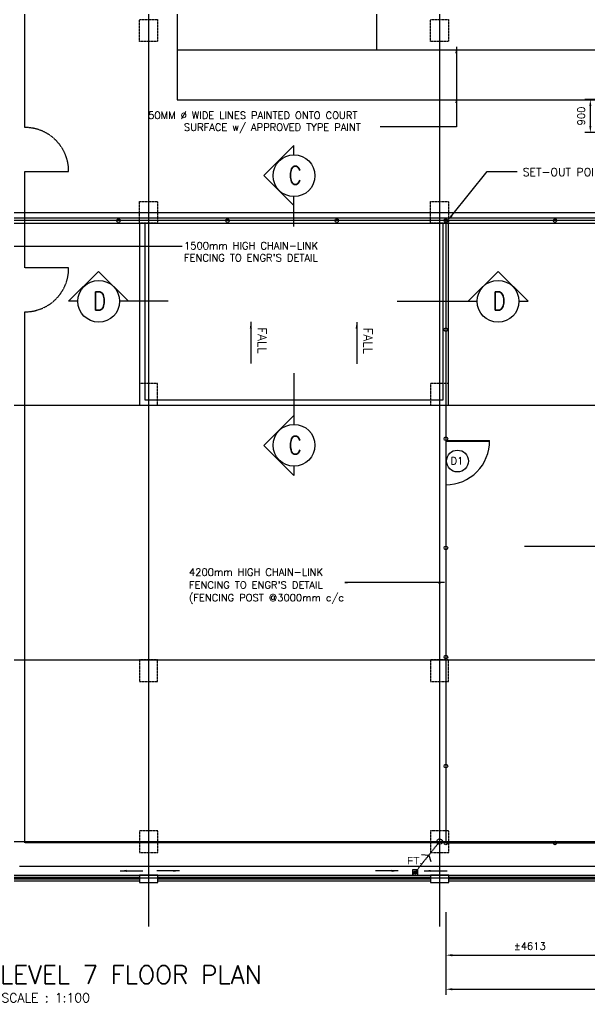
# Model space of a CAD drawing. Header units: millimetres. Extents: x -312260 to 194620, y -310600 to 21683.
# Drawn here: x 51773 to 67433, y -23639 to 3381 of the extents above; entities that cross this region are included whole.
import ezdxf

# ---------------------------------------------------------------- set-up
doc = ezdxf.new("R2010")
doc.units = ezdxf.units.MM
doc.header["$LTSCALE"] = 5
doc.header["$MEASUREMENT"] = 0
doc.header["$PDMODE"] = 3
for name, pattern in [('CENTER', [2, 1.25, -0.25, 0.25, -0.25]), ('DASHDOT2', [0.5, 0.25, -0.125, 0, -0.125]), ('DASHEDX2', [1.5, 1, -0.5]), ('HIDDEN2', [0.1875, 0.125, -0.0625])]:
    doc.linetypes.add(name, pattern=pattern)
for name, color, linetype in [('col', 7, 'Continuous'), ('DIM', 7, 'Continuous'), ('DR', 1, 'Continuous'), ('DRAIN', 5, 'Continuous'), ('DW-T', 7, 'Continuous'), ('extension', 7, 'Continuous'), ('FE', 1, 'Fencing'), ('FIX', 5, 'Continuous'), ('GRID', 9, 'CENTER'), ('LINE', 7, 'Continuous'), ('RAIL', 1, 'Continuous'), ('RWDP', 1, 'Continuous'), ('SPEC', 7, 'Continuous'), ('T35', 2, 'Continuous'), ('TEXT', 7, 'Continuous'), ('wall', 2, 'Continuous')]:
    doc.layers.add(name, color=color, linetype=linetype)
doc.styles.add('E', font='ROMANS.SHX', dxfattribs={"width": 0.9})
doc.styles.add('HELVL', font='HELVL.shx')
doc.styles.add('S100', font='ROMANS.shx', dxfattribs={"height": 200})
doc.linetypes.add('Fencing', pattern='A,3,-1.5,["/",Standard,S=1.8,R=0,X=-0.8,Y=-0.8],-1.5', length=6)
doc.dimstyles.new('S100', dxfattribs={"dimscale": 0, "dimtxt": 150, "dimasz": 175, "dimexe": 150, "dimexo": 150, "dimgap": 150, "dimtad": 1, "dimdec": 0, "dimzin": 0, "dimdsep": 46, "dimtxsty": 'S100', "dimcen": 0, "dimdle": 100, "dimclrd": 5, "dimclre": 5, "dimclrt": 1, "dimaunit": 1, "dimadec": 0, "dimazin": 0, "dimtfac": 1, "dimtdec": 0, "dimtofl": 0, "dimtmove": 1, "dimatfit": 3, "dimfxl": 1, "dimtolj": 1, "dimtzin": 0, "dimarcsym": 0})

# ---------------------------------------------------------------- blocks, each defined once
blk = doc.blocks.new('FT')
at = {"layer": 'FIX', "color": 6, "linetype": 'Continuous'}
for p, q in [((-102916, 3485), (-102974, 3542)), ((-102897, 3492), (-102966, 3561)), ((-102883, 3505), (-102953, 3575)), ((-102875, 3524), (-102934, 3583)), ((-102878, 3553), (-102905, 3580)), ((-102947, 3489), (-102969, 3511))]:
    blk.add_line(p, q, dxfattribs=at)
blk.add_lwpolyline([(-102849, 3609), (-102999, 3609), (-102999, 3459), (-102849, 3459)], close=True, dxfattribs=at)
blk.add_circle((-102924, 3534), 50, dxfattribs=at)
blk = doc.blocks.new('*D247')
at = {"layer": 'DEFPOINTS', "color": 0}
for p in [(63489, -21946), (96489, -21946), (96489, -23279)]:
    blk.add_point(p, dxfattribs=at)
at = {"layer": 'DIM', "color": 5, "lineweight": -2}
for p, q in [((63489, -22096), (63489, -23429)), ((96489, -22096), (96489, -23429)), ((63664, -23279), (96314, -23279))]:
    blk.add_line(p, q, dxfattribs=at)
at = {"layer": 'DIM', "color": 5}
for points in [[(63664, -23250), (63664, -23308), (63489, -23279)], [(96314, -23250), (96314, -23308), (96489, -23279)]]:
    blk.add_solid(points, dxfattribs=at)
at = {"layer": 'DIM', "color": 1, "insert": (79989, -23029), "char_height": 200, "attachment_point": 5, "style": 'S100'}
blk.add_mtext('\\A1;33000', dxfattribs=at)
blk = doc.blocks.new('*D249')
at = {"layer": 'DEFPOINTS', "color": 0}
for p in [(63489, -21010), (68104, -21010), (68104, -22343)]:
    blk.add_point(p, dxfattribs=at)
at = {"layer": 'DIM', "color": 5, "lineweight": -2}
for p, q in [((63489, -21160), (63489, -22493)), ((68104, -21160), (68104, -22493)), ((63664, -22343), (67929, -22343))]:
    blk.add_line(p, q, dxfattribs=at)
at = {"layer": 'DIM', "color": 5}
for points in [[(63664, -22314), (63664, -22373), (63489, -22343)], [(67929, -22314), (67929, -22373), (68104, -22343)]]:
    blk.add_solid(points, dxfattribs=at)
at = {"layer": 'DIM', "color": 1, "insert": (65796, -22093), "char_height": 200, "attachment_point": 5, "style": 'S100'}
blk.add_mtext('\\A1;%%P4613', dxfattribs=at)
blk = doc.blocks.new('FEN1')
at = {"layer": 'FE', "color": 2, "linetype": 'Continuous', "ltscale": 0.25}
blk.add_lwpolyline([(0, 0), (33000, 0), (33000, 17110), (0, 17110), (0, 0)], dxfattribs=at)
at = {"layer": 'wall'}
for centre in [(0, 17110), (0, 17110), (3000, 17110), (0, 14110), (0, 11110), (0, 8110), (0, 5110), (0, 2110), (0, 0), (3000, 0)]:
    blk.add_circle(centre, 50, dxfattribs=at)
blk = doc.blocks.new('*D36')
at = {"layer": 'DEFPOINTS', "color": 0}
for p in [(67914, 13051), (68419, 13051), (68419, 12151)]:
    blk.add_point(p, dxfattribs=at)
at = {"layer": 'DIM', "color": 5, "lineweight": -2}
for p, q in [((68269, 13051), (67764, 13051)), ((67914, 12326), (67914, 12876)), ((68269, 12151), (67764, 12151))]:
    blk.add_line(p, q, dxfattribs=at)
at = {"layer": 'DIM', "color": 5}
for points in [[(67885, 12876), (67943, 12876), (67914, 13051)], [(67885, 12326), (67943, 12326), (67914, 12151)]]:
    blk.add_solid(points, dxfattribs=at)
at = {"layer": 'DIM', "color": 1, "insert": (67664, 12601), "char_height": 200, "attachment_point": 5, "rotation": 90, "style": 'S100'}
blk.add_mtext('\\A1;900', dxfattribs=at)
blk = doc.blocks.new('*D57')
at = {"layer": 'DEFPOINTS', "color": 0}
for p in [(67891, 1181), (68419, 1181), (68419, 281)]:
    blk.add_point(p, dxfattribs=at)
at = {"layer": 'DIM', "color": 5, "lineweight": -2}
for p, q in [((68269, 1181), (67741, 1181)), ((67891, 456), (67891, 1006)), ((68269, 281), (67741, 281))]:
    blk.add_line(p, q, dxfattribs=at)
at = {"layer": 'DIM', "color": 5}
for points in [[(67862, 1006), (67920, 1006), (67891, 1181)], [(67862, 456), (67920, 456), (67891, 281)]]:
    blk.add_solid(points, dxfattribs=at)
at = {"layer": 'DIM', "color": 1, "insert": (67641, 731), "char_height": 200, "attachment_point": 5, "rotation": 90, "style": 'S100'}
blk.add_mtext('\\A1;900', dxfattribs=at)
blk = doc.blocks.new('FEN2')
at = {"layer": 'FE', "color": 2, "linetype": 'Continuous', "ltscale": 0.25}
blk.add_lwpolyline([(33000, 0), (0, 0), (0, 17595), (33000, 17595), (33000, 0)], dxfattribs=at)
at = {"layer": 'wall'}
for centre in [(3000, 0), (6000, 0), (9000, 0)]:
    blk.add_circle(centre, 50, dxfattribs=at)
blk = doc.blocks.new('11')
at = {"layer": 'DR', "color": 8, "linetype": 'DASHEDX2', "ltscale": 2}
blk.add_lwpolyline([(-54550, -12485), (-54550, 2116, 0.417757), (-53350, 3327), (-54550, 3327), (-54550, 5973), (-53350, 5973, 0.417146), (-54550, 7185), (-54550, 22220), (-21550, 22220), (-21550, 7184, 0.417757), (-22750, 5973), (-21550, 5973), (-21550, 3327), (-22750, 3327, 0.417757), (-21550, 2116), (-21550, -12485), (-54550, -12485)], format="xyb", dxfattribs=at)
blk = doc.blocks.new('COURT 2')
at = {"layer": 'extension', "color": 1}
for p, q in [((0, 0), (0, -10970)), ((0, 0), (23770, 0)), ((0, 0), (0, -10970)), ((11885, -10970), (11885, 0)), ((23770, 0), (23770, -10970)), ((0, -1370), (23770, -1370)), ((5485, -9600), (5485, -1370)), ((18285, -9600), (18285, -1370)), ((5485, -5485), (18285, -5485)), ((0, -9600), (23770, -9600)), ((0, -10970), (23770, -10970))]:
    blk.add_line(p, q, dxfattribs=at)
at = {"layer": 'LINE', "color": 5, "linetype": 'Continuous'}
for p, q in [((11885, 587), (11885, 1178.6)), ((12180.8, 900), (11589.2, 900)), ((11885, -11557), (11885, -12148.6)), ((12180.8, -11870), (11589.2, -11870))]:
    blk.add_line(p, q, dxfattribs=at)
at = {"layer": 'LINE'}
for centre in [(11885, 900), (11885, -11870)]:
    blk.add_circle(centre, 112.5, dxfattribs=at)
at = {"layer": 'DIM'}
for base, p1, p2, picture, middle in [((11379.8, 900), (11885, 0), (11885, 900), '*D36', (11129.8, 450)), ((11356.7, -10970), (11885, -11870), (11885, -10970), '*D57', (11106.7, -11420))]:
    dim = blk.add_linear_dim(base=base, p1=p1, p2=p2, angle=90, dimstyle='S100', override={"dimscale": 1}, dxfattribs=at)
    dim.commit()
    dim.dimension.update_dxf_attribs({"geometry": picture, "text_midpoint": middle, "insert": (-56534.3, -12150.7)})

msp = doc.modelspace()

# ---------------------------------------------------------------- linework, layer by layer
at = {"color": 3}
msp.add_lwpolyline([(84762.4, -2933.3), (75550.4, -2933.3), (75550.4, -11103.6), (65648.4, -11103.6)], dxfattribs=at)
for centre in [(59314, -910), (53945.4, -4363.9), (64922.3, -4363.9), (59314, -8322.6)]:
    msp.add_circle(centre, 575, dxfattribs=at)
at = {"layer": 'col', "color": 8, "linetype": 'HIDDEN2'}
for points in [[(55564, 2780.7), (55064, 2780.7), (55064, 3380.7), (55564, 3380.7)], [(63564, 2780.7), (63064, 2780.7), (63064, 3380.7), (63564, 3380.7)], [(63564, 2780.7), (63064, 2780.7), (63064, 3380.7), (63564, 3380.7)], [(55564, -2219.3), (55064, -2219.3), (55064, -1619.3), (55564, -1619.3)], [(63564, -2219.3), (63064, -2219.3), (63064, -1619.3), (63564, -1619.3)], [(55564, -6619.3), (55064, -6619.3), (55064, -7219.3), (55564, -7219.3)], [(55564, -6619.3), (55064, -6619.3), (55064, -7219.3), (55564, -7219.3)], [(63564, -6619.3), (63064, -6619.3), (63064, -7219.3), (63564, -7219.3)], [(55564, -14219.3), (55064, -14219.3), (55064, -14819.3), (55564, -14819.3)], [(63564, -14219.3), (63064, -14219.3), (63064, -14819.3), (63564, -14819.3)], [(55569.3, -18919.3), (55069.3, -18919.3), (55069.3, -19519.3), (55569.3, -19519.3)], [(63569.3, -18919.3), (63069.3, -18919.3), (63069.3, -19519.3), (63569.3, -19519.3)]]:
    msp.add_lwpolyline(points, close=True, dxfattribs=at)
at = {"layer": 'DR', "color": 5}
for p, q in [((63489, -8194.3), (64688.9, -8194.3)), ((63489, -8206.3), (64689, -8206.3))]:
    msp.add_line(p, q, dxfattribs=at)
msp.add_arc((63489, -8206.3), 1200, 270, 0.57297, dxfattribs=at)
at = {"layer": 'DRAIN'}
for p, q in [((51772.7, -19894.3), (85756.7, -19894.3)), ((51772.7, -20144.3), (85756.7, -20144.3))]:
    msp.add_line(p, q, dxfattribs=at)
at = {"layer": 'DW-T', "color": 1, "linetype": 'Continuous'}
msp.add_circle((63807.3, -8755.6), 300, dxfattribs=at)
at = {"layer": 'GRID', "linetype": 'CENTER', "ltscale": 2}
for p, q in [((55319.3, -21553.2), (55319.3, 20308)), ((63319.3, -21553.2), (63319.3, 20308)), ((40951.5, -1919.3), (108947.8, -1919.3)), ((40951.5, -7219.3), (108947.8, -7219.3)), ((40951.5, -14219.3), (108947.8, -14219.3)), ((40951.5, -19219.3), (108947.8, -19219.3)), ((43231.1, -20219.3), (108947.8, -20219.3))]:
    msp.add_line(p, q, dxfattribs=at)
at = {"layer": 'LINE', "color": 1}
for p, q in [((50419.3, -2069.3), (100219.3, -2069.3)), ((50419.3, -2219.3), (100219.4, -2219.3))]:
    msp.add_line(p, q, dxfattribs=at)
at = {"layer": 'LINE', "ltscale": 2}
for p, q in [((47569.3, -20144.3), (103069.3, -20144.3)), ((47419.3, -20294.3), (55069.3, -20294.3)), ((55569.3, -20294.3), (63069.3, -20294.3)), ((63069.3, -20344.3), (63569.3, -20344.3)), ((63569.3, -20294.3), (71069.3, -20294.3))]:
    msp.add_line(p, q, dxfattribs=at)
at = {"layer": 'LINE', "color": 2}
msp.add_line((55069.3, -20344.3), (55569.3, -20344.3), dxfattribs=at)
for points in [[(55069.3, -20344.3), (55569.3, -20344.3), (55569.3, -20144.3), (55069.3, -20144.3)], [(63069.3, -20344.3), (63569.3, -20344.3), (63569.3, -20144.3), (63069.3, -20144.3)]]:
    msp.add_lwpolyline(points, close=True, dxfattribs=at)
at = {"layer": 'RAIL', "color": 5, "ltscale": 1000}
for points in [[(47469.3, -19519.3), (47469.3, -20149.3, 0.4142136), (47564.3, -20244.3), (55069.3, -20244.3)], [(47519.3, -19519.3), (47519.3, -20149.3, 0.4142136), (47564.3, -20194.3), (55069.3, -20194.3)]]:
    msp.add_lwpolyline(points, format="xyb", dxfattribs=at)
for points in [[(55569.3, -20194.3), (63069.3, -20194.3)], [(55569.3, -20244.3), (63069.3, -20244.3)], [(63569.3, -20194.3), (71069.3, -20194.3)], [(63569.3, -20244.3), (71069.3, -20244.3)]]:
    msp.add_lwpolyline(points, dxfattribs=at)
at = {"layer": 'RWDP', "color": 2, "linetype": 'DASHDOT2'}
msp.add_line((62642.3, -20069.3), (63319.3, -19219.3), dxfattribs=at)
at = {"layer": 'RWDP'}
for p, q in [((62820.4, -19571.5), (63025, -19588.8)), ((63025, -19588.8), (63076.6, -19769))]:
    msp.add_line(p, q, dxfattribs=at)
at = {"layer": 'RWDP', "color": 6, "linetype": 'HIDDEN2'}
msp.add_circle((63319.3, -19219.3), 75, dxfattribs=at)
at = {"layer": 'T35', "color": 3}
for p, q in [((59314, -82.8), (58489.4, -907.4)), ((59314, -335), (59314, -82.8)), ((59314, -1731.9), (58489.4, -907.4)), ((59314, -2302.7), (59314, -1485)), ((53118.2, -4363.9), (53942.8, -3539.4)), ((54767.3, -4363.9), (53942.8, -3539.4)), ((64100.3, -4363.9), (64924.9, -3539.4)), ((65749.4, -4363.9), (64924.9, -3539.4)), ((53370.4, -4363.9), (53118.2, -4363.9)), ((55855.7, -4363.9), (54520.4, -4363.9)), ((62149, -4363.9), (64347.3, -4363.9)), ((65497.3, -4363.9), (65749.4, -4363.9)), ((59314, -6336.4), (59314, -7747.6)), ((59314, -7500.6), (58489.4, -8325.2)), ((59314, -9149.7), (58489.4, -8325.2)), ((59314, -8897.6), (59314, -9149.7))]:
    msp.add_line(p, q, dxfattribs=at)
at = {"layer": 'wall', "color": 5}
for p, q in [((63648.9, -2008.1), (64627.1, -796.1)), ((64627.1, -796.1), (65449.3, -796.1))]:
    msp.add_line(p, q, dxfattribs=at)
at = {"layer": 'wall'}
for points in [[(55064, -2219.3), (55064, -7219.3), (63564, -7219.3), (63564, -2219.3)], [(55214, -2219.3), (55214, -7069.3), (63414, -7069.3), (63414, -2219.3)]]:
    msp.add_lwpolyline(points, dxfattribs=at)
at = {"layer": 'wall', "color": 5}
msp.add_solid([(63671.6, -2026.4), (63626.2, -1989.8), (63539, -2144.3)], dxfattribs=at)

# ---------------------------------------------------------------- block references
at = {"layer": 'DIM', "linetype": 'DASHEDX2'}
msp.add_blockref('11', (106469.4, -6769.3), dxfattribs=at)
at = {"layer": 'wall'}
for name, p in [('FEN2', (51489, -2144.3)), ('COURT 2', (56104, 12150.7)), ('FEN1', (63489, -19254.3)), ('FT', (165566.6, -23603.2))]:
    msp.add_blockref(name, p, dxfattribs=at)

# ---------------------------------------------------------------- texts
at = {"color": 1, "style": 'HELVL'}
msp.add_text('FT.', height=200, rotation=0, dxfattribs=at).set_placement((62421.1, -19841.3))
at = {"layer": 'DW-T', "color": 7, "style": 'E'}
msp.add_text('D1', height=200, dxfattribs=at).set_placement((63618.7, -8850.6))
at = {"layer": 'LINE', "color": 1, "style": 'S100'}
for p in [(58317.9, -5082.6), (61227.9, -5092.4)]:
    msp.add_text('FALL', height=240, rotation=270, dxfattribs=at).set_placement(p)
at = {"layer": 'SPEC', "style": 'S100'}
for s, p in [('1500mm HIGH CHAIN-LINK', (56290.5, -2934.9)), ("FENCING TO ENGR'S DETAIL", (56290.5, -3267.2))]:
    msp.add_text(s, height=200, dxfattribs=at).set_placement(p)
at = {"layer": 'SPEC', "color": 0, "linetype": 'ByBlock', "style": 'S100'}
for s, p in [('4200mm HIGH CHAIN-LINK', (56427.2, -11909.7)), ("FENCING TO ENGR'S DETAIL", (56427.2, -12264)), ('(FENCING POST @3000mm c/c', (56427.2, -12611.8))]:
    msp.add_text(s, height=200, dxfattribs=at).set_placement(p)
at = {"layer": 'SPEC', "color": 0, "linetype": 'ByBlock', "char_height": 200, "attachment_point": 5, "style": 'S100'}
for s, insert in [('50MM %%C WIDE LINES PAINTED ONTO COURT', (58180.3, 751.1)), ('SURFACE w/ APPROVED TYPE PAINT', (58719.2, 390.1))]:
    msp.add_mtext(s, dxfattribs=dict(at, insert=insert))
at = {"layer": 'TEXT', "color": 4, "style": 'E', "width": 0.8}
for s, p in [('C', (59163.4, -1151.8)), ('D', (53789.6, -4605.8)), ('D', (64771.7, -4605.8)), ('C', (59163.4, -8569.6))]:
    msp.add_text(s, height=500, dxfattribs=at).set_placement(p)
at = {"layer": 'TEXT', "color": 3, "style": 'S100'}
msp.add_text('LEVEL 7 FLOOR PLAN', height=500, dxfattribs=at).set_placement((51230.1, -23130))
at = {"layer": 'TEXT', "color": 7, "style": 'S100'}
msp.add_text('SCALE : 1:100', height=250, dxfattribs=at).set_placement((51272.4, -23639.2))
at = {"layer": 'wall', "color": 2, "insert": (65599.3, -920), "char_height": 220, "attachment_point": 7, "style": 'S100'}
msp.add_mtext('\\A1;SET-OUT POINT FOR FENCING POST', dxfattribs=at)

# ---------------------------------------------------------------- dimensions: what is measured, and where the dimension line sits
at = {"layer": 'DIM'}
dim = msp.add_aligned_dim(p1=(63489, -21009.9), p2=(68104, -21009.9), distance=-1333.5, text='%%P4613', dimstyle='S100', override={"dimscale": 1, "dimtxt": 220}, dxfattribs=at)
dim.commit()
dim.dimension.update_dxf_attribs({"geometry": '*D249', "text_midpoint": (65796.5, -22093.4)})
dim = msp.add_aligned_dim(p1=(63489, -21945.8), p2=(96489, -21945.8), distance=-1333.5, dimstyle='S100', override={"dimscale": 1, "dimtxt": 220}, dxfattribs=at)
dim.commit()
dim.dimension.update_dxf_attribs({"geometry": '*D247', "text_midpoint": (79989, -23029.3)})

# ---------------------------------------------------------------- leaders
at = {"layer": 'LINE'}
for points in [[(58127, -4930.7), (58127, -6076.6)], [(61036.9, -4940.4), (61036.9, -6086.4)]]:
    msp.add_leader(points, dimstyle='S100', override={"dimscale": 1, "dimtad": 0}, dxfattribs=at)
at = {"layer": 'RWDP'}
for points in [[(54537, -20024), (55160.8, -20024)], [(56170.5, -20024), (55546.7, -20024)], [(62176, -20024), (61552.2, -20024)], [(62896.2, -20024), (63520, -20024)]]:
    msp.add_leader(points, dimstyle='S100', override={"dimscale": 1, "dimtad": 0}, dxfattribs=at)
at = {"layer": 'SPEC'}
for points in [[(63776.9, 2630.7), (63776.9, 437.1), (61681.6, 437.1)], [(63776.9, 1260.7), (63776.9, 437.1)], [(51480.6, -2140.5), (51480.6, -2849.9), (56240.4, -2849.9)], [(63453.9, -12097.6), (60711.7, -12097.6), (60787.4, -12097.6)]]:
    msp.add_leader(points, dimstyle='S100', override={"dimscale": 1, "dimtad": 0}, dxfattribs=at)

doc.saveas('drawing.dxf')
